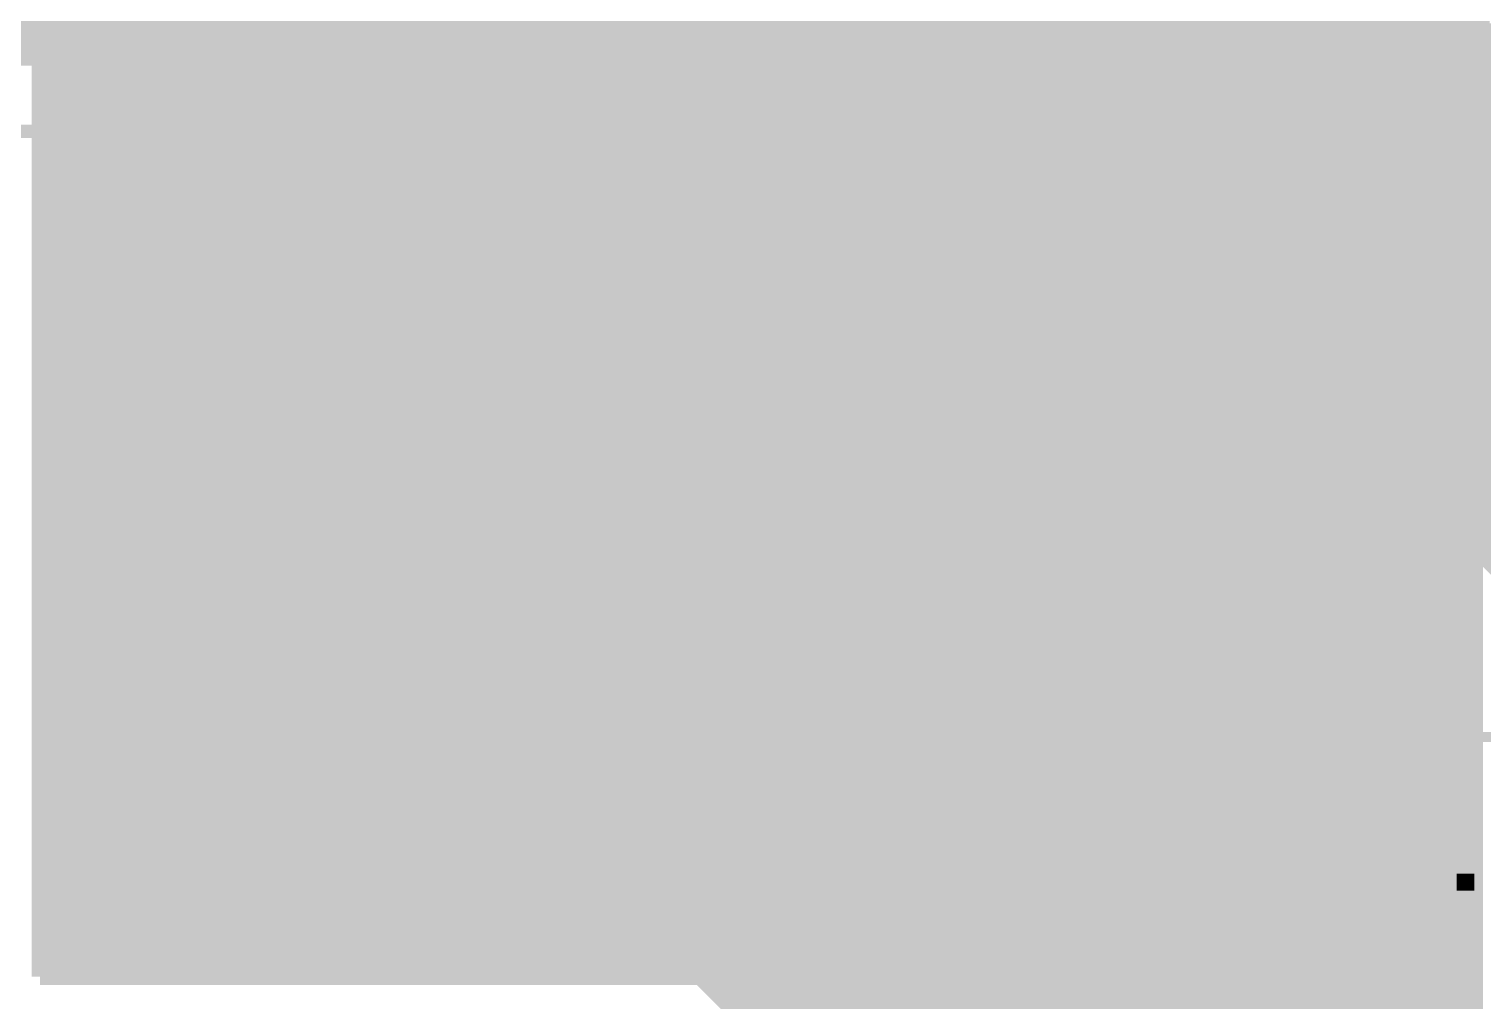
# Model space of a CAD drawing. Extents: x -5 to 208, y -5 to 206.
# Drawn here: x 51.02 to 72.9, y 2.68 to 17.31 of the extents above; entities that cross this region are included whole.
import ezdxf

# ---------------------------------------------------------------- set-up
doc = ezdxf.new("R2010")
doc.units = 0
doc.header["$MEASUREMENT"] = 0
doc.layers.get('0').update_dxf_attribs({"linetype": 'CONTINUOUS'})
for name, color, linetype in [('22-301-0_BOT', 7, 'CONTINUOUS'), ('22-301-0_DRD', 7, 'CONTINUOUS'), ('22-301-0_IN1', 1, 'CONTINUOUS'), ('22-301-0_IN2', 4, 'CONTINUOUS'), ('22-301-0_SMB', 3, 'CONTINUOUS'), ('22-301-0_SMT', 5, 'CONTINUOUS'), ('22-301-0_SST', 10, 'CONTINUOUS'), ('22-301-0_TOP', 14, 'CONTINUOUS'), ('THRUHOLE_TAP', 11, 'CONTINUOUS')]:
    doc.layers.add(name, color=color, linetype=linetype)

# ---------------------------------------------------------------- blocks, each defined once
blk = doc.blocks.new('ROUND_20')
at = {"const_width": 1.35001}
blk.add_lwpolyline([(-0.675004, 0, 1), (0.675004, 0, 1)], format="xyb", close=True, dxfattribs=at)
blk = doc.blocks.new('ROUND_27')
at = {"const_width": 1.24968}
blk.add_lwpolyline([(-0.62484, 0, 1), (0.62484, 0, 1)], format="xyb", close=True, dxfattribs=at)
blk = doc.blocks.new('ROUND_11')
at = {"const_width": 0.65024}
blk.add_lwpolyline([(-0.32512, 0, 1), (0.32512, 0, 1)], format="xyb", close=True, dxfattribs=at)
blk = doc.blocks.new('ROUND_79')
at = {"const_width": 0.40005}
blk.add_lwpolyline([(-0.200024, 0, 1), (0.200024, 0, 1)], format="xyb", close=True, dxfattribs=at)
blk = doc.blocks.new('ROUND_81')
at = {"const_width": 0.69977}
blk.add_lwpolyline([(-0.349884, 0, 1), (0.349884, 0, 1)], format="xyb", close=True, dxfattribs=at)

msp = doc.modelspace()

# ---------------------------------------------------------------- linework, layer by layer
at = {"layer": '22-301-0_BOT', "const_width": 0.254}
for points in [[(51.1048, 30.353), (51.1048, 16.891)], [(51.3334, 30.353), (51.3334, 16.891)], [(51.562, 30.353), (51.562, 16.891)], [(51.689, 30.353), (51.689, 16.891)], [(77.724, 30.353), (65.278, 30.353), (65.278, 18.288), (58.42, 18.288), (58.42, 3.683)], [(65.5066, 30.353), (65.5066, 5.40766)], [(65.7352, 30.353), (65.7352, 5.63372)], [(65.9638, 30.353), (65.9638, 5.78866)], [(66.1924, 30.353), (66.1924, 5.89026)], [(66.421, 30.353), (66.421, 5.95376)], [(66.6496, 30.353), (66.6496, 5.9817)], [(66.8782, 30.353), (66.8782, 5.97662)], [(67.1068, 30.353), (67.1068, 5.93598)], [(67.3354, 30.353), (67.3354, 5.86232)], [(67.564, 30.353), (67.564, 5.74294)], [(67.7926, 30.353), (67.7926, 5.57022)], [(68.0212, 30.353), (68.0212, 5.3086)], [(68.2498, 30.353), (68.2498, 4.82092)], [(68.4784, 30.353), (68.4784, -2.159)], [(68.707, 30.353), (68.707, -2.159)], [(68.9356, 30.353), (68.9356, -2.159)], [(69.1642, 30.353), (69.1642, -2.159)], [(69.3928, 30.353), (69.3928, 4.7879)], [(69.6214, 30.353), (69.6214, 5.2959)], [(69.85, 30.353), (69.85, 5.5626)], [(70.0786, 30.353), (70.0786, 5.73786)], [(70.3072, 30.353), (70.3072, 5.85724)], [(70.5358, 30.353), (70.5358, 5.93598)], [(70.7644, 30.353), (70.7644, 5.97662)], [(70.993, 30.353), (70.993, 5.9817)], [(71.2216, 30.353), (71.2216, 5.9563)], [(71.4502, 30.353), (71.4502, 5.8928)], [(71.6788, 30.353), (71.6788, 5.79374)], [(71.9074, 30.353), (71.9074, 5.64134)], [(72.136, 30.353), (72.136, 5.41782)], [(72.3646, 30.353), (72.3646, 5.0546)], [(72.5932, 30.353), (72.5932, -2.159)], [(72.8218, 30.353), (72.8218, 12.3698)], [(58.6486, 18.288), (58.6486, 3.683)], [(58.8772, 18.288), (58.8772, 3.683)], [(59.1058, 18.288), (59.1058, 3.683)], [(59.3344, 18.288), (59.3344, 3.683)], [(59.563, 18.288), (59.563, 3.683)], [(59.7916, 18.288), (59.7916, 3.683)], [(60.0202, 18.288), (60.0202, 3.683)], [(60.2488, 18.288), (60.2488, 3.683)], [(60.4774, 18.288), (60.4774, 3.683)], [(60.706, 18.288), (60.706, 3.683)], [(60.9346, 18.288), (60.9346, 3.683)], [(61.1632, 18.288), (61.1632, 3.683)], [(61.3918, 18.288), (61.3918, 3.683)], [(61.6204, 18.288), (61.6204, 3.683)], [(61.849, 18.288), (61.849, 3.683)], [(62.0776, 18.288), (62.0776, 3.683)], [(62.3062, 18.288), (62.3062, 3.683)], [(62.5348, 18.288), (62.5348, 3.683)], [(62.7634, 18.288), (62.7634, 3.683)], [(62.992, 18.288), (62.992, 3.683)], [(63.2206, 18.288), (63.2206, 3.683)], [(63.4492, 18.288), (63.4492, 3.683)], [(63.6778, 18.288), (63.6778, 3.683)], [(63.9064, 18.288), (63.9064, 3.683)], [(64.135, 18.288), (64.135, 3.683)], [(64.3636, 18.288), (64.3636, 3.683)], [(64.5922, 18.288), (64.5922, 3.683)], [(64.8208, 18.288), (64.8208, -2.159)], [(65.0494, 18.288), (65.0494, -2.159)], [(65.278, 18.288), (65.278, 5.03682)], [(51.689, 17.3482), (46.482, 17.3482)], [(77.724, 17.272), (58.42, 17.272)], [(77.724, 17.272), (72.771, 12.319)], [(51.689, 17.1196), (46.482, 17.1196)], [(77.4954, 17.0434), (58.42, 17.0434)], [(51.689, 16.891), (46.482, 16.891)], [(77.2668, 16.8148), (58.42, 16.8148)], [(77.0382, 16.5862), (58.42, 16.5862)], [(76.8096, 16.3576), (58.42, 16.3576)], [(76.581, 16.129), (58.42, 16.129)], [(76.3524, 15.9004), (58.42, 15.9004)], [(76.1238, 15.6718), (58.42, 15.6718)], [(75.8952, 15.4432), (58.42, 15.4432)], [(75.6666, 15.2146), (58.42, 15.2146)], [(75.438, 14.986), (58.42, 14.986)], [(75.2094, 14.7574), (58.42, 14.7574)], [(74.9808, 14.5288), (58.42, 14.5288)], [(74.7522, 14.3002), (58.42, 14.3002)], [(74.5236, 14.0716), (58.42, 14.0716)], [(74.295, 13.843), (58.42, 13.843)], [(74.0664, 13.6144), (58.42, 13.6144)], [(73.8378, 13.3858), (58.42, 13.3858)], [(73.6092, 13.1572), (58.42, 13.1572)], [(73.3806, 12.9286), (58.42, 12.9286)], [(73.152, 12.7), (58.42, 12.7)], [(72.9234, 12.4714), (58.42, 12.4714)], [(72.771, 12.2428), (58.42, 12.2428)], [(72.771, 12.319), (72.771, -2.159)], [(72.771, 12.0142), (58.42, 12.0142)], [(72.771, 11.7856), (58.42, 11.7856)], [(72.771, 11.557), (58.42, 11.557)], [(72.771, 11.3284), (58.42, 11.3284)], [(72.771, 11.0998), (58.42, 11.0998)], [(72.771, 10.8712), (58.42, 10.8712)], [(72.771, 10.6426), (58.42, 10.6426)], [(72.771, 10.414), (58.42, 10.414)], [(72.771, 10.1854), (58.42, 10.1854)], [(72.771, 9.9568), (58.42, 9.9568)], [(72.771, 9.7282), (58.42, 9.7282)], [(72.771, 9.4996), (58.42, 9.4996)], [(72.771, 9.271), (58.42, 9.271)], [(72.771, 9.0424), (58.42, 9.0424)], [(72.771, 8.8138), (58.42, 8.8138)], [(72.771, 8.5852), (58.42, 8.5852)], [(72.771, 8.3566), (58.42, 8.3566)], [(72.771, 8.128), (58.42, 8.128)], [(72.771, 7.8994), (58.42, 7.8994)], [(72.771, 7.6708), (58.42, 7.6708)], [(72.771, 7.4422), (58.42, 7.4422)], [(72.771, 7.2136), (58.42, 7.2136)], [(72.771, 6.985), (58.42, 6.985)], [(72.771, 6.7564), (58.42, 6.7564)], [(72.771, 6.5278), (58.42, 6.5278)], [(72.771, 6.2992), (58.42, 6.2992)], [(72.771, 6.0706), (58.42, 6.0706)], [(66.07048, 5.842), (58.42, 5.842)], [(70.2691, 5.842), (67.38112, 5.842)], [(72.771, 5.842), (71.57974, 5.842)], [(65.70726, 5.6134), (58.42, 5.6134)], [(69.90842, 5.6134), (67.7418, 5.6134)], [(72.771, 5.6134), (71.94296, 5.6134)], [(65.48628, 5.3848), (58.42, 5.3848)], [(69.6849, 5.3848), (67.96532, 5.3848)], [(72.771, 5.3848), (72.16394, 5.3848)], [(65.33642, 5.1562), (58.42, 5.1562)], [(69.53504, 5.1562), (68.11518, 5.1562)], [(72.771, 5.1562), (72.3138, 5.1562)], [(65.23482, 4.9276), (58.42, 4.9276)], [(69.43344, 4.9276), (68.21678, 4.9276)], [(72.771, 4.9276), (72.4154, 4.9276)], [(65.17386, 4.699), (58.42, 4.699)], [(69.37248, 4.699), (68.27774, 4.699)], [(72.771, 4.699), (72.47636, 4.699)], [(65.14592, 4.4704), (58.42, 4.4704)], [(69.34708, 4.4704), (68.30314, 4.4704)], [(72.771, 4.4704), (72.5043, 4.4704)], [(65.15354, 4.2418), (58.42, 4.2418)], [(69.35216, 4.2418), (68.29806, 4.2418)], [(72.771, 4.2418), (72.49668, 4.2418)], [(65.19418, 4.0132), (58.42, 4.0132)], [(68.2498, 3.9878), (68.2498, -2.159)], [(69.39534, 4.0132), (68.25488, 4.0132)], [(69.3928, 4.02082), (69.3928, -2.159)], [(72.771, 4.0132), (72.45604, 4.0132)], [(65.27292, 3.7846), (58.42, 3.7846)], [(64.643, 3.683), (58.42, 3.683)], [(64.643, 3.683), (64.643, -2.159)], [(65.278, 3.7719), (65.278, -2.159)], [(69.47154, 3.7846), (68.17868, 3.7846)], [(72.3646, 3.75158), (72.3646, -2.159)], [(72.771, 3.7846), (72.3773, 3.7846)], [(65.3923, 3.556), (64.643, 3.556)], [(65.5066, 3.39852), (65.5066, -2.159)], [(68.0212, 3.50012), (68.0212, -2.159)], [(69.59092, 3.556), (68.0593, 3.556)], [(69.6214, 3.51282), (69.6214, -2.159)], [(72.136, 3.38836), (72.136, -2.159)], [(72.771, 3.556), (72.25792, 3.556)], [(65.5701, 3.3274), (64.643, 3.3274)], [(65.7352, 3.17246), (65.7352, -2.159)], [(67.7926, 3.2385), (67.7926, -2.159)], [(69.76872, 3.3274), (67.8815, 3.3274)], [(69.85, 3.24612), (69.85, -2.159)], [(71.9074, 3.16738), (71.9074, -2.159)], [(72.771, 3.3274), (72.08012, 3.3274)], [(65.8368, 3.0988), (64.643, 3.0988)], [(65.9638, 3.02006), (65.9638, -2.159)], [(67.3354, 2.9464), (67.3354, -2.159)], [(67.564, 3.06578), (67.564, -2.159)], [(70.03542, 3.0988), (67.6148, 3.0988)], [(70.0786, 3.07086), (70.0786, -2.159)], [(70.3072, 2.94894), (70.3072, -2.159)], [(71.6788, 3.01498), (71.6788, -2.159)], [(72.771, 3.0988), (71.81342, 3.0988)], [(66.34734, 2.8702), (64.643, 2.8702)], [(66.1924, 2.91592), (66.1924, -2.159)], [(66.421, 2.85496), (66.421, -2.159)], [(66.6496, 2.82702), (66.6496, -2.159)], [(66.8782, 2.8321), (66.8782, -2.159)], [(70.5485, 2.8702), (67.10172, 2.8702)], [(67.1068, 2.8702), (67.1068, -2.159)], [(70.5358, 2.87274), (70.5358, -2.159)], [(70.7644, 2.8321), (70.7644, -2.159)], [(70.993, 2.82448), (70.993, -2.159)], [(71.2216, 2.85242), (71.2216, -2.159)], [(72.771, 2.8702), (71.30288, 2.8702)], [(71.4502, 2.91338), (71.4502, -2.159)], [(72.771, 2.6416), (64.643, 2.6416)]]:
    msp.add_lwpolyline(points, dxfattribs=at)
for points in [[(66.7258, 5.98424, 0.4142136), (65.14592, 4.40436)], [(68.30568, 4.40436, 0.4142136), (66.7258, 5.98424)], [(70.92442, 5.98424, 0.4142136), (69.34454, 4.40436)], [(72.5043, 4.40436, 0.4142136), (70.92442, 5.98424)], [(65.14592, 4.40436, 0.4142136), (66.7258, 2.82448)], [(66.7258, 2.82448, 0.4142136), (68.30568, 4.40436)], [(69.34454, 4.40436, 0.4142136), (70.92442, 2.82448)], [(70.92442, 2.82448, 0.4142136), (72.5043, 4.40436)]]:
    msp.add_lwpolyline(points, format="xyb", dxfattribs=at)
at = {"layer": '22-301-0_DRD', "const_width": 0.254}
for points in [[(52.07, 14.605), (52.07, 13.335)], [(54.61, 14.605), (54.61, 13.335)], [(52.705, 13.97), (51.435, 13.97)], [(55.245, 13.97), (53.975, 13.97)], [(52.07, 12.065), (52.07, 10.795)], [(54.61, 12.065), (54.61, 10.795)], [(52.705, 11.43), (51.435, 11.43)], [(55.245, 11.43), (53.975, 11.43)], [(52.07, 9.525), (52.07, 8.255)], [(54.61, 9.525), (54.61, 8.255)], [(52.705, 8.89), (51.435, 8.89)], [(55.245, 8.89), (53.975, 8.89)], [(52.07, 6.985), (52.07, 5.715)], [(54.61, 6.985), (54.61, 5.715)], [(57.15, 6.985), (57.15, 5.715)], [(52.705, 6.35), (51.435, 6.35)], [(55.245, 6.35), (53.975, 6.35)], [(57.785, 6.35), (56.515, 6.35)], [(67.3608, 5.03936), (66.0908, 3.76936)], [(67.3608, 3.76936), (66.0908, 5.03936)], [(71.55942, 5.03936), (70.28942, 3.76936)], [(71.55942, 3.76936), (70.28942, 5.03936)], [(52.07, 4.445), (52.07, 3.175)], [(54.61, 4.445), (54.61, 3.175)], [(57.15, 4.445), (57.15, 3.175)], [(52.705, 3.81), (51.435, 3.81)], [(55.245, 3.81), (53.975, 3.81)], [(57.785, 3.81), (56.515, 3.81)]]:
    msp.add_lwpolyline(points, dxfattribs=at)
at = {"layer": '22-301-0_IN1', "const_width": 0.254}
for points in [[(67.564, 27.051), (67.564, 14.732)], [(67.6148, 27.051), (67.6148, 14.6812)], [(67.8434, 27.051), (67.8434, 14.4526)], [(68.072, 27.051), (68.072, 14.224)], [(68.3006, 27.051), (68.3006, 13.9954)], [(68.5292, 27.051), (68.5292, 13.7668)], [(68.7578, 27.051), (68.7578, 13.5382)], [(68.9864, 27.051), (68.9864, 13.3096)], [(69.215, 27.051), (69.215, 13.081)], [(69.4436, 27.051), (69.4436, 12.8524)], [(69.6722, 27.051), (69.6722, 12.6238)], [(69.9008, 27.051), (69.9008, 12.3952)], [(70.1294, 27.051), (70.1294, 12.1666)], [(70.358, 27.051), (70.358, 11.938)], [(70.5866, 27.051), (70.5866, 11.7094)], [(70.8152, 27.051), (70.8152, 11.4808)], [(71.0438, 27.051), (71.0438, 11.2522)], [(71.2724, 27.051), (71.2724, 11.0236)], [(71.501, 27.051), (71.501, 10.795)], [(71.7296, 27.051), (71.7296, 10.5664)], [(71.9582, 27.051), (71.9582, 10.3378)], [(72.1868, 27.051), (72.1868, 10.1092)], [(72.4154, 27.051), (72.4154, 9.8806)], [(72.644, 27.051), (72.644, 9.652)], [(72.8726, 27.051), (72.8726, 9.4234)], [(51.181, 19.939), (51.181, 7.112)], [(61.087, 19.939), (72.39, 8.636), (72.39, 3.048), (51.181, 3.048)], [(51.4096, 19.939), (51.4096, 3.048)], [(51.6382, 19.939), (51.6382, 3.048)], [(51.8668, 19.939), (51.8668, 3.048)], [(52.0954, 19.939), (52.0954, 3.048)], [(52.324, 19.939), (52.324, 3.048)], [(52.5526, 19.939), (52.5526, 3.048)], [(52.7812, 19.939), (52.7812, 3.048)], [(53.0098, 19.939), (53.0098, 3.048)], [(53.2384, 19.939), (53.2384, 3.048)], [(53.467, 19.939), (53.467, 3.048)], [(53.6956, 19.939), (53.6956, 3.048)], [(53.9242, 19.939), (53.9242, 3.048)], [(54.1528, 19.939), (54.1528, 3.048)], [(54.3814, 19.939), (54.3814, 3.048)], [(54.61, 19.939), (54.61, 3.048)], [(54.8386, 19.939), (54.8386, 3.048)], [(55.0672, 19.939), (55.0672, 3.048)], [(55.2958, 19.939), (55.2958, 3.048)], [(55.5244, 19.939), (55.5244, 3.048)], [(55.753, 19.939), (55.753, 3.048)], [(55.9816, 19.939), (55.9816, 3.048)], [(56.2102, 19.939), (56.2102, 3.048)], [(56.4388, 19.939), (56.4388, 3.048)], [(56.6674, 19.939), (56.6674, 3.048)], [(56.896, 19.939), (56.896, 3.048)], [(57.1246, 19.939), (57.1246, 3.048)], [(57.3532, 19.939), (57.3532, 3.048)], [(57.5818, 19.939), (57.5818, 3.048)], [(57.8104, 19.939), (57.8104, 3.048)], [(58.039, 19.939), (58.039, 3.048)], [(58.2676, 19.939), (58.2676, 3.048)], [(58.4962, 19.939), (58.4962, 3.048)], [(58.7248, 19.939), (58.7248, 3.048)], [(58.9534, 19.939), (58.9534, 3.048)], [(59.182, 19.939), (59.182, 3.048)], [(59.4106, 19.939), (59.4106, 3.048)], [(59.6392, 19.939), (59.6392, 3.048)], [(59.8678, 19.939), (59.8678, 3.048)], [(60.0964, 19.939), (60.0964, 3.048)], [(60.325, 19.939), (60.325, 3.048)], [(60.5536, 19.939), (60.5536, 3.048)], [(60.7822, 19.939), (60.7822, 3.048)], [(61.0108, 19.939), (61.0108, 3.048)], [(61.2394, 19.7866), (61.2394, 3.048)], [(61.468, 19.558), (61.468, 3.048)], [(61.6966, 19.3294), (61.6966, 3.048)], [(61.9252, 19.1008), (61.9252, 3.048)], [(62.1538, 18.8722), (62.1538, 3.048)], [(62.3824, 18.6436), (62.3824, 3.048)], [(62.611, 18.415), (62.611, 3.048)], [(62.8396, 18.1864), (62.8396, 3.048)], [(63.0682, 17.9578), (63.0682, 3.048)], [(63.2968, 17.7292), (63.2968, 3.048)], [(63.5254, 17.5006), (63.5254, 3.048)], [(63.8048, 17.2212), (51.181, 17.2212)], [(63.754, 17.272), (63.754, 3.048)], [(77.724, 17.272), (67.564, 17.272)], [(64.0334, 16.9926), (51.181, 16.9926)], [(63.9826, 17.0434), (63.9826, 3.048)], [(77.724, 17.0434), (67.564, 17.0434)], [(64.262, 16.764), (51.181, 16.764)], [(64.2112, 16.8148), (64.2112, 3.048)], [(77.724, 16.8148), (67.564, 16.8148)], [(64.4906, 16.5354), (51.181, 16.5354)], [(64.4398, 16.5862), (64.4398, 3.048)], [(77.724, 16.5862), (67.564, 16.5862)], [(64.7192, 16.3068), (51.181, 16.3068)], [(64.6684, 16.3576), (64.6684, 3.048)], [(77.724, 16.3576), (67.564, 16.3576)], [(64.9478, 16.0782), (51.181, 16.0782)], [(64.897, 16.129), (64.897, 3.048)], [(88.773, 16.129), (67.564, 16.129)], [(65.1764, 15.8496), (51.181, 15.8496)], [(65.1256, 15.9004), (65.1256, 3.048)], [(88.773, 15.9004), (67.564, 15.9004)], [(65.3542, 15.6718), (65.3542, 3.048)], [(88.773, 15.6718), (67.564, 15.6718)], [(65.405, 15.621), (51.181, 15.621)], [(65.5828, 15.4432), (65.5828, 3.048)], [(88.773, 15.4432), (67.564, 15.4432)], [(65.6336, 15.3924), (51.181, 15.3924)], [(65.8114, 15.2146), (65.8114, 3.048)], [(88.773, 15.2146), (67.564, 15.2146)], [(65.8622, 15.1638), (51.181, 15.1638)], [(66.04, 14.986), (66.04, 3.048)], [(88.773, 14.986), (67.564, 14.986)], [(66.0908, 14.9352), (51.181, 14.9352)], [(66.2686, 14.7574), (66.2686, 3.048)], [(87.0458, 14.7574), (67.564, 14.7574)], [(66.3194, 14.7066), (51.181, 14.7066)], [(67.564, 14.732), (73.279, 9.017)], [(66.548, 14.478), (51.181, 14.478)], [(66.4972, 14.5288), (66.4972, 3.048)], [(86.82482, 14.5288), (67.7672, 14.5288)], [(66.7766, 14.2494), (51.181, 14.2494)], [(66.7258, 14.3002), (66.7258, 3.048)], [(86.70798, 14.3002), (67.9958, 14.3002)], [(67.0052, 14.0208), (51.181, 14.0208)], [(66.9544, 14.0716), (66.9544, 3.048)], [(86.65464, 14.0716), (68.2244, 14.0716)], [(67.2338, 13.7922), (51.181, 13.7922)], [(67.183, 13.843), (67.183, 3.048)], [(86.65718, 13.843), (68.453, 13.843)], [(67.4624, 13.5636), (51.181, 13.5636)], [(67.4116, 13.6144), (67.4116, 3.048)], [(86.7156, 13.6144), (68.6816, 13.6144)], [(67.691, 13.335), (51.181, 13.335)], [(67.6402, 13.3858), (67.6402, 3.048)], [(86.8426, 13.3858), (68.9102, 13.3858)], [(67.9196, 13.1064), (51.181, 13.1064)], [(67.8688, 13.1572), (67.8688, 3.048)], [(87.0839, 13.1572), (69.1388, 13.1572)], [(68.1482, 12.8778), (51.181, 12.8778)], [(68.0974, 12.9286), (68.0974, 3.048)], [(88.773, 12.9286), (69.3674, 12.9286)], [(68.3768, 12.6492), (51.181, 12.6492)], [(68.326, 12.7), (68.326, 3.048)], [(88.773, 12.7), (69.596, 12.7)], [(68.6054, 12.4206), (51.181, 12.4206)], [(68.5546, 12.4714), (68.5546, 3.048)], [(88.773, 12.4714), (69.8246, 12.4714)], [(68.834, 12.192), (51.181, 12.192)], [(68.7832, 12.2428), (68.7832, 3.048)], [(82.0039, 12.2428), (70.0532, 12.2428)], [(69.0626, 11.9634), (51.181, 11.9634)], [(69.0118, 12.0142), (69.0118, 3.048)], [(81.7626, 12.0142), (70.2818, 12.0142)], [(69.2912, 11.7348), (51.181, 11.7348)], [(69.2404, 11.7856), (69.2404, 3.048)], [(81.6356, 11.7856), (70.5104, 11.7856)], [(69.5198, 11.5062), (51.181, 11.5062)], [(69.469, 11.557), (69.469, 3.048)], [(81.57718, 11.557), (70.739, 11.557)], [(69.7484, 11.2776), (51.181, 11.2776)], [(69.6976, 11.3284), (69.6976, 3.048)], [(81.57464, 11.3284), (70.9676, 11.3284)], [(69.977, 11.049), (51.181, 11.049)], [(69.9262, 11.0998), (69.9262, 3.048)], [(81.62798, 11.0998), (71.1962, 11.0998)], [(70.2056, 10.8204), (51.181, 10.8204)], [(70.1548, 10.8712), (70.1548, 3.048)], [(81.74482, 10.8712), (71.4248, 10.8712)], [(70.3834, 10.6426), (70.3834, 3.048)], [(81.9658, 10.6426), (71.6534, 10.6426)], [(70.4342, 10.5918), (51.181, 10.5918)], [(70.612, 10.414), (70.612, 3.048)], [(88.773, 10.414), (71.882, 10.414)], [(70.6628, 10.3632), (51.181, 10.3632)], [(70.8406, 10.1854), (70.8406, 3.048)], [(88.773, 10.1854), (72.1106, 10.1854)], [(70.8914, 10.1346), (51.181, 10.1346)], [(71.0692, 9.9568), (71.0692, 3.048)], [(88.773, 9.9568), (72.3392, 9.9568)], [(71.12, 9.906), (51.181, 9.906)], [(71.2978, 9.7282), (71.2978, 3.048)], [(82.042, 9.7282), (72.5678, 9.7282)], [(71.3486, 9.6774), (51.181, 9.6774)], [(71.5772, 9.4488), (51.181, 9.4488)], [(71.5264, 9.4996), (71.5264, 3.048)], [(81.78292, 9.4996), (72.7964, 9.4996)], [(71.8058, 9.2202), (51.181, 9.2202)], [(71.755, 9.271), (71.755, 3.048)], [(72.0344, 8.9916), (51.181, 8.9916)], [(71.9836, 9.0424), (71.9836, 3.048)], [(72.263, 8.763), (51.181, 8.763)], [(72.2122, 8.8138), (72.2122, 3.048)], [(72.39, 8.5344), (51.181, 8.5344)], [(72.39, 8.3058), (51.181, 8.3058)], [(72.39, 8.0772), (51.181, 8.0772)], [(72.39, 7.8486), (51.181, 7.8486)], [(72.39, 7.62), (51.181, 7.62)], [(72.39, 7.3914), (51.181, 7.3914)], [(72.39, 7.1628), (51.181, 7.1628)], [(51.181, 7.112), (51.181, 3.048)], [(72.39, 6.9342), (51.181, 6.9342)], [(72.39, 6.7056), (51.181, 6.7056)], [(72.39, 6.477), (51.181, 6.477)], [(72.39, 6.2484), (51.181, 6.2484)], [(72.39, 6.0198), (51.181, 6.0198)], [(72.39, 5.7912), (51.181, 5.7912)], [(72.39, 5.5626), (51.181, 5.5626)], [(72.39, 5.334), (51.181, 5.334)], [(72.39, 5.1054), (51.181, 5.1054)], [(72.39, 4.8768), (51.181, 4.8768)], [(72.39, 4.6482), (51.181, 4.6482)], [(72.39, 4.4196), (51.181, 4.4196)], [(72.39, 4.191), (51.181, 4.191)], [(72.39, 3.9624), (51.181, 3.9624)], [(72.39, 3.7338), (51.181, 3.7338)], [(72.39, 3.5052), (51.181, 3.5052)], [(72.39, 3.2766), (51.181, 3.2766)]]:
    msp.add_lwpolyline(points, dxfattribs=at)
at = {"layer": '22-301-0_IN2', "const_width": 0.254}
for points in [[(67.564, 27.051), (67.564, 14.732)], [(67.6148, 27.051), (67.6148, 14.6812)], [(67.8434, 27.051), (67.8434, 14.4526)], [(68.072, 27.051), (68.072, 14.224)], [(68.3006, 27.051), (68.3006, 13.9954)], [(68.5292, 27.051), (68.5292, 13.7668)], [(68.7578, 27.051), (68.7578, 13.5382)], [(68.9864, 27.051), (68.9864, 13.3096)], [(69.215, 27.051), (69.215, 13.081)], [(69.4436, 27.051), (69.4436, 12.8524)], [(69.6722, 27.051), (69.6722, 12.6238)], [(69.9008, 27.051), (69.9008, 12.3952)], [(70.1294, 27.051), (70.1294, 12.1666)], [(70.358, 27.051), (70.358, 11.938)], [(70.5866, 27.051), (70.5866, 11.7094)], [(70.8152, 27.051), (70.8152, 11.4808)], [(71.0438, 27.051), (71.0438, 11.2522)], [(71.2724, 27.051), (71.2724, 11.0236)], [(71.501, 27.051), (71.501, 10.795)], [(71.7296, 27.051), (71.7296, 10.5664)], [(71.9582, 27.051), (71.9582, 10.3378)], [(72.1868, 27.051), (72.1868, 10.1092)], [(72.4154, 27.051), (72.4154, 9.8806)], [(72.644, 27.051), (72.644, 9.652)], [(72.8726, 27.051), (72.8726, 9.4234)], [(51.181, 19.939), (51.181, 16.891)], [(61.214, 19.939), (72.39, 8.763), (72.39, 3.048), (51.181, 3.048)], [(51.4096, 19.939), (51.4096, 3.048)], [(51.6382, 19.939), (51.6382, 3.048)], [(51.8668, 19.939), (51.8668, 3.048)], [(52.0954, 19.939), (52.0954, 3.048)], [(52.324, 19.939), (52.324, 3.048)], [(52.5526, 19.939), (52.5526, 3.048)], [(52.7812, 19.939), (52.7812, 3.048)], [(53.0098, 19.939), (53.0098, 3.048)], [(53.2384, 19.939), (53.2384, 3.048)], [(53.467, 19.939), (53.467, 3.048)], [(53.6956, 19.939), (53.6956, 3.048)], [(53.9242, 19.939), (53.9242, 3.048)], [(54.1528, 19.939), (54.1528, 3.048)], [(54.3814, 19.939), (54.3814, 3.048)], [(54.61, 19.939), (54.61, 3.048)], [(54.8386, 19.939), (54.8386, 3.048)], [(55.0672, 19.939), (55.0672, 3.048)], [(55.2958, 19.939), (55.2958, 3.048)], [(55.5244, 19.939), (55.5244, 3.048)], [(55.753, 19.939), (55.753, 3.048)], [(55.9816, 19.939), (55.9816, 3.048)], [(56.2102, 19.939), (56.2102, 3.048)], [(56.4388, 19.939), (56.4388, 3.048)], [(56.6674, 19.939), (56.6674, 3.048)], [(56.896, 19.939), (56.896, 3.048)], [(57.1246, 19.939), (57.1246, 3.048)], [(57.3532, 19.939), (57.3532, 3.048)], [(57.5818, 19.939), (57.5818, 3.048)], [(57.8104, 19.939), (57.8104, 3.048)], [(58.039, 19.939), (58.039, 3.048)], [(58.2676, 19.939), (58.2676, 3.048)], [(58.4962, 19.939), (58.4962, 3.048)], [(58.7248, 19.939), (58.7248, 3.048)], [(58.9534, 19.939), (58.9534, 3.048)], [(59.182, 19.939), (59.182, 3.048)], [(59.4106, 19.939), (59.4106, 3.048)], [(59.6392, 19.939), (59.6392, 3.048)], [(59.8678, 19.939), (59.8678, 3.048)], [(60.0964, 19.939), (60.0964, 3.048)], [(60.325, 19.939), (60.325, 3.048)], [(60.5536, 19.939), (60.5536, 3.048)], [(60.7822, 19.939), (60.7822, 3.048)], [(61.0108, 19.939), (61.0108, 3.048)], [(61.2394, 19.9136), (61.2394, 3.048)], [(61.468, 19.685), (61.468, 3.048)], [(61.6966, 19.4564), (61.6966, 3.048)], [(61.9252, 19.2278), (61.9252, 3.048)], [(62.1538, 18.9992), (62.1538, 3.048)], [(62.3824, 18.7706), (62.3824, 3.048)], [(62.611, 18.542), (62.611, 3.048)], [(62.8396, 18.3134), (62.8396, 3.048)], [(63.0682, 18.0848), (63.0682, 3.048)], [(63.2968, 17.8562), (63.2968, 3.048)], [(63.5254, 17.6276), (63.5254, 3.048)], [(63.754, 17.399), (63.754, 3.048)], [(63.9318, 17.2212), (51.181, 17.2212)], [(63.9826, 17.1704), (63.9826, 3.048)], [(77.724, 17.272), (67.564, 17.272)], [(64.1604, 16.9926), (51.181, 16.9926)], [(64.2112, 16.9418), (64.2112, 3.048)], [(77.724, 17.0434), (67.564, 17.0434)], [(51.181, 16.891), (51.181, 3.048)], [(64.389, 16.764), (51.181, 16.764)], [(77.724, 16.8148), (67.564, 16.8148)], [(64.6176, 16.5354), (51.181, 16.5354)], [(64.4398, 16.7132), (64.4398, 3.048)], [(77.724, 16.5862), (67.564, 16.5862)], [(64.8462, 16.3068), (51.181, 16.3068)], [(64.6684, 16.4846), (64.6684, 3.048)], [(77.724, 16.3576), (67.564, 16.3576)], [(65.0748, 16.0782), (51.181, 16.0782)], [(64.897, 16.256), (64.897, 3.048)], [(88.773, 16.129), (67.564, 16.129)], [(65.3034, 15.8496), (51.181, 15.8496)], [(65.1256, 16.0274), (65.1256, 3.048)], [(88.773, 15.9004), (67.564, 15.9004)], [(65.3542, 15.7988), (65.3542, 3.048)], [(88.773, 15.6718), (67.564, 15.6718)], [(65.532, 15.621), (51.181, 15.621)], [(65.5828, 15.5702), (65.5828, 3.048)], [(88.773, 15.4432), (67.564, 15.4432)], [(65.7606, 15.3924), (51.181, 15.3924)], [(65.8114, 15.3416), (65.8114, 3.048)], [(88.773, 15.2146), (67.564, 15.2146)], [(65.9892, 15.1638), (51.181, 15.1638)], [(66.04, 15.113), (66.04, 3.048)], [(88.773, 14.986), (67.564, 14.986)], [(66.2178, 14.9352), (51.181, 14.9352)], [(66.2686, 14.8844), (66.2686, 3.048)], [(87.0458, 14.7574), (67.564, 14.7574)], [(66.4464, 14.7066), (51.181, 14.7066)], [(66.4972, 14.6558), (66.4972, 3.048)], [(67.564, 14.732), (73.406, 8.89)], [(66.675, 14.478), (51.181, 14.478)], [(66.7258, 14.4272), (66.7258, 3.048)], [(86.82482, 14.5288), (67.7672, 14.5288)], [(66.9036, 14.2494), (51.181, 14.2494)], [(66.9544, 14.1986), (66.9544, 3.048)], [(86.70798, 14.3002), (67.9958, 14.3002)], [(67.1322, 14.0208), (51.181, 14.0208)], [(67.183, 13.97), (67.183, 3.048)], [(86.65464, 14.0716), (68.2244, 14.0716)], [(67.3608, 13.7922), (51.181, 13.7922)], [(67.4116, 13.7414), (67.4116, 3.048)], [(86.65718, 13.843), (68.453, 13.843)], [(67.5894, 13.5636), (51.181, 13.5636)], [(67.6402, 13.5128), (67.6402, 3.048)], [(86.7156, 13.6144), (68.6816, 13.6144)], [(67.818, 13.335), (51.181, 13.335)], [(67.8688, 13.2842), (67.8688, 3.048)], [(86.8426, 13.3858), (68.9102, 13.3858)], [(68.0466, 13.1064), (51.181, 13.1064)], [(68.0974, 13.0556), (68.0974, 3.048)], [(87.0839, 13.1572), (69.1388, 13.1572)], [(68.2752, 12.8778), (51.181, 12.8778)], [(68.326, 12.827), (68.326, 3.048)], [(88.773, 12.9286), (69.3674, 12.9286)], [(68.5038, 12.6492), (51.181, 12.6492)], [(68.5546, 12.5984), (68.5546, 3.048)], [(88.773, 12.7), (69.596, 12.7)], [(68.7324, 12.4206), (51.181, 12.4206)], [(68.7832, 12.3698), (68.7832, 3.048)], [(88.773, 12.4714), (69.8246, 12.4714)], [(68.961, 12.192), (51.181, 12.192)], [(69.0118, 12.1412), (69.0118, 3.048)], [(82.0039, 12.2428), (70.0532, 12.2428)], [(69.1896, 11.9634), (51.181, 11.9634)], [(69.2404, 11.9126), (69.2404, 3.048)], [(81.7626, 12.0142), (70.2818, 12.0142)], [(69.4182, 11.7348), (51.181, 11.7348)], [(81.6356, 11.7856), (70.5104, 11.7856)], [(69.6468, 11.5062), (51.181, 11.5062)], [(69.469, 11.684), (69.469, 3.048)], [(81.57718, 11.557), (70.739, 11.557)], [(69.8754, 11.2776), (51.181, 11.2776)], [(69.6976, 11.4554), (69.6976, 3.048)], [(81.57464, 11.3284), (70.9676, 11.3284)], [(70.104, 11.049), (51.181, 11.049)], [(69.9262, 11.2268), (69.9262, 3.048)], [(81.62798, 11.0998), (71.1962, 11.0998)], [(70.3326, 10.8204), (51.181, 10.8204)], [(70.1548, 10.9982), (70.1548, 3.048)], [(81.74482, 10.8712), (71.4248, 10.8712)], [(70.3834, 10.7696), (70.3834, 3.048)], [(81.9658, 10.6426), (71.6534, 10.6426)], [(70.5612, 10.5918), (51.181, 10.5918)], [(70.612, 10.541), (70.612, 3.048)], [(88.773, 10.414), (71.882, 10.414)], [(70.7898, 10.3632), (51.181, 10.3632)], [(70.8406, 10.3124), (70.8406, 3.048)], [(88.773, 10.1854), (72.1106, 10.1854)], [(71.0184, 10.1346), (51.181, 10.1346)], [(71.0692, 10.0838), (71.0692, 3.048)], [(88.773, 9.9568), (72.3392, 9.9568)], [(71.247, 9.906), (51.181, 9.906)], [(71.2978, 9.8552), (71.2978, 3.048)], [(82.042, 9.7282), (72.5678, 9.7282)], [(71.4756, 9.6774), (51.181, 9.6774)], [(71.5264, 9.6266), (71.5264, 3.048)], [(71.7042, 9.4488), (51.181, 9.4488)], [(71.755, 9.398), (71.755, 3.048)], [(81.78292, 9.4996), (72.7964, 9.4996)], [(71.9328, 9.2202), (51.181, 9.2202)], [(71.9836, 9.1694), (71.9836, 3.048)], [(72.1614, 8.9916), (51.181, 8.9916)], [(72.2122, 8.9408), (72.2122, 3.048)], [(72.39, 8.763), (51.181, 8.763)], [(72.39, 8.5344), (51.181, 8.5344)], [(72.39, 8.3058), (51.181, 8.3058)], [(72.39, 8.0772), (51.181, 8.0772)], [(72.39, 7.8486), (51.181, 7.8486)], [(72.39, 7.62), (51.181, 7.62)], [(72.39, 7.3914), (51.181, 7.3914)], [(72.39, 7.1628), (51.181, 7.1628)], [(72.39, 6.9342), (51.181, 6.9342)], [(72.39, 6.7056), (51.181, 6.7056)], [(72.39, 6.477), (51.181, 6.477)], [(72.39, 6.2484), (51.181, 6.2484)], [(72.39, 6.0198), (51.181, 6.0198)], [(72.39, 5.7912), (51.181, 5.7912)], [(72.39, 5.5626), (51.181, 5.5626)], [(72.39, 5.334), (51.181, 5.334)], [(72.39, 5.1054), (51.181, 5.1054)], [(72.39, 4.8768), (51.181, 4.8768)], [(72.39, 4.6482), (51.181, 4.6482)], [(72.39, 4.4196), (51.181, 4.4196)], [(72.39, 4.191), (51.181, 4.191)], [(72.39, 3.9624), (51.181, 3.9624)], [(72.39, 3.7338), (51.181, 3.7338)], [(72.39, 3.5052), (51.181, 3.5052)], [(72.39, 3.2766), (51.181, 3.2766)]]:
    msp.add_lwpolyline(points, dxfattribs=at)
at = {"layer": '22-301-0_SMB', "const_width": 2.54}
for points in [[(67.691, 27.94), (67.691, 16.129), (61.595, 16.129), (61.595, 4.191), (66.802, -1.016)], [(71.247, 27.94), (71.247, 13.335), (69.85, 11.938), (65.659, 11.938), (65.659, 7.874)]]:
    msp.add_lwpolyline(points, dxfattribs=at)
at = {"layer": '22-301-0_SMT', "const_width": 0.254}
for points in [[(56.0832, 35.22472), (56.0832, 9.22528)], [(56.3118, 35.22472), (56.3118, 9.22528)], [(56.5404, 35.22472), (56.5404, 9.22528)], [(56.769, 35.22472), (56.769, 9.22528)], [(56.9976, 35.22472), (56.9976, 9.22528)], [(57.2262, 35.22472), (57.2262, 9.22528)], [(57.4548, 35.22472), (57.4548, 9.22528)], [(57.6834, 35.22472), (57.6834, 9.22528)], [(57.912, 35.22472), (57.912, 9.22528)], [(58.1406, 35.22472), (58.1406, 9.22528)], [(58.3692, 35.22472), (58.3692, 9.22528)], [(58.5978, 35.22472), (58.5978, 9.22528)], [(58.8264, 35.22472), (58.8264, 9.22528)], [(59.055, 35.22472), (59.055, 9.22528)], [(59.2836, 35.22472), (59.2836, 9.22528)], [(59.5122, 35.22472), (59.5122, 9.22528)], [(59.7408, 35.22472), (59.7408, 9.22528)], [(59.9694, 35.22472), (59.9694, 9.22528)], [(60.198, 35.22472), (60.198, 9.22528)], [(60.4266, 35.22472), (60.4266, 9.22528)], [(60.6552, 35.22472), (60.6552, 9.22528)], [(60.8838, 35.22472), (60.8838, 9.22528)], [(61.1124, 35.22472), (61.1124, 9.22528)], [(61.341, 35.22472), (61.341, 9.22528)], [(61.5696, 35.22472), (61.5696, 9.22528)], [(61.7982, 35.22472), (61.7982, 9.22528)], [(62.0268, 35.22472), (62.0268, 9.22528)], [(62.2554, 35.22472), (62.2554, 9.22528)], [(62.484, 35.22472), (62.484, 9.22528)], [(62.7126, 35.22472), (62.7126, 9.22528)], [(62.9412, 35.22472), (62.9412, 9.22528)], [(63.1698, 35.22472), (63.1698, 9.22528)], [(63.3984, 35.22472), (63.3984, 9.22528)], [(63.627, 35.22472), (63.627, 9.22528)], [(63.8556, 35.22472), (63.8556, 9.22528)], [(64.0842, 35.22472), (64.0842, 9.22528)], [(64.3128, 35.22472), (64.3128, 9.22528)], [(64.5414, 35.22472), (64.5414, 9.22528)], [(64.77, 35.22472), (64.77, 9.22528)], [(64.9986, 35.22472), (64.9986, 9.22528)], [(65.2272, 35.22472), (65.2272, 9.22528)], [(65.4558, 35.22472), (65.4558, 9.22528)], [(65.6844, 35.22472), (65.6844, 9.22528)], [(65.913, 35.22472), (65.913, 9.22528)], [(66.1416, 35.22472), (66.1416, 9.22528)], [(66.3702, 35.22472), (66.3702, 9.22528)], [(66.5988, 35.22472), (66.5988, 9.22528)], [(66.8274, 35.22472), (66.8274, 9.22528)], [(67.056, 35.22472), (67.056, 9.22528)], [(67.2846, 35.22472), (67.2846, 9.22528)], [(67.5132, 35.22472), (67.5132, 9.22528)], [(67.7418, 35.22472), (67.7418, 9.22528)], [(67.9704, 35.22472), (67.9704, 9.22528)], [(68.199, 35.22472), (68.199, 9.22528)], [(68.4276, 35.22472), (68.4276, 9.22528)], [(68.6562, 35.22472), (68.6562, 9.22528)], [(68.8848, 35.22472), (68.8848, 9.22528)], [(69.1134, 35.22472), (69.1134, 9.22528)], [(69.342, 35.22472), (69.342, 9.22528)], [(69.5706, 35.22472), (69.5706, 9.22528)], [(69.7992, 35.22472), (69.7992, 9.22528)], [(70.0278, 35.22472), (70.0278, 9.22528)], [(70.2564, 35.22472), (70.2564, 9.22528)], [(70.485, 35.22472), (70.485, 9.22528)], [(55.88, 21.22424), (55.88, 9.22528)], [(70.485, 17.32788), (55.88, 17.32788)], [(70.485, 17.09928), (55.88, 17.09928)], [(70.485, 16.87068), (55.88, 16.87068)], [(70.485, 16.64208), (55.88, 16.64208)], [(70.485, 16.41348), (55.88, 16.41348)], [(70.485, 16.18488), (55.88, 16.18488)], [(70.485, 15.95628), (55.88, 15.95628)], [(70.485, 15.72768), (55.88, 15.72768)], [(70.485, 15.49908), (55.88, 15.49908)], [(70.485, 15.27048), (55.88, 15.27048)], [(70.485, 15.04188), (55.88, 15.04188)], [(70.485, 14.81328), (55.88, 14.81328)], [(70.485, 14.58468), (55.88, 14.58468)], [(70.485, 14.35608), (55.88, 14.35608)], [(70.485, 14.12748), (55.88, 14.12748)], [(70.485, 13.89888), (55.88, 13.89888)], [(70.485, 13.67028), (55.88, 13.67028)], [(70.485, 13.44168), (55.88, 13.44168)], [(70.485, 13.21308), (55.88, 13.21308)], [(70.485, 12.98448), (55.88, 12.98448)], [(70.485, 12.75588), (55.88, 12.75588)], [(70.485, 12.52728), (55.88, 12.52728)], [(70.485, 12.29868), (55.88, 12.29868)], [(70.485, 12.07008), (55.88, 12.07008)], [(70.485, 11.84148), (55.88, 11.84148)], [(70.485, 11.61288), (55.88, 11.61288)], [(70.485, 11.38428), (55.88, 11.38428)], [(70.485, 11.15568), (55.88, 11.15568)], [(70.485, 10.92708), (55.88, 10.92708)], [(70.485, 10.69848), (55.88, 10.69848)], [(70.485, 10.46988), (55.88, 10.46988)], [(70.485, 10.24128), (55.88, 10.24128)], [(70.485, 10.01268), (55.88, 10.01268)], [(70.485, 9.78408), (55.88, 9.78408)], [(70.485, 9.55548), (55.88, 9.55548)], [(70.485, 9.32688), (55.88, 9.32688)], [(70.485, 9.22528), (55.88, 9.22528)]]:
    msp.add_lwpolyline(points, dxfattribs=at)
at = {"layer": '22-301-0_SST'}
for points, const_width in [([(56.515, 21.59), (56.515, 9.525), (59.055, 9.525), (59.055, 16.51), (60.96, 16.51), (60.96, 9.525), (63.5, 9.525), (63.5, 13.335), (67.31, 9.525), (69.215, 9.525), (69.215, 11.43), (65.405, 15.24), (69.215, 15.24), (69.215, 17.78)], 0.2032), ([(55.372, 21.0566), (56.4642, 21.0566), (56.4642, 17.145), (55.0926, 15.7734), (41.4274, 15.7734), (40.0558, 17.145), (40.0558, 21.0566), (55.372, 21.0566)], 0.2032), ([(82.02422, 0.50038), (82.02422, 6.6548), (64.02578, 6.6548), (64.02578, 4.85394)], 0.1524), ([(64.92494, 5.7531), (64.92494, 2.15392), (68.52412, 2.15392), (68.52412, 5.7531), (64.92494, 5.7531)], 0.1524), ([(70.02526, 5.7531), (69.1261, 4.85394), (69.1261, 2.15392), (72.72528, 2.15392), (72.72528, 4.85394), (71.82612, 5.7531), (70.02526, 5.7531)], 0.1524), ([(67.29476, 4.3053), (66.1543, 4.3053), (66.1543, 4.70408), (67.29476, 4.70408), (67.29476, 4.3053), (67.29476, 3.16484), (66.1543, 3.16484), (66.1543, 4.3053)], 0.1524), ([(71.49592, 4.3053), (70.35546, 4.3053), (70.35546, 4.70408), (71.49592, 4.70408), (71.49592, 4.3053), (71.49592, 3.16484), (70.35546, 3.16484), (70.35546, 4.3053)], 0.1524), ([(64.02578, 4.05384), (64.02578, 0.50038)], 0.1524)]:
    msp.add_lwpolyline(points, dxfattribs=dict(at, const_width=const_width))
at = {"layer": '22-301-0_SST', "const_width": 0.1524}
for points in [[(64.02324, 4.85394, 0.4142136), (63.62446, 4.45516)], [(63.62446, 4.45516, 0.4142136), (64.02324, 4.05638)]]:
    msp.add_lwpolyline(points, format="xyb", dxfattribs=at)
at = {"layer": '22-301-0_TOP', "const_width": 0.254}
for points in [[(56.007, 35.22472), (56.007, 9.22528)], [(56.2356, 35.22472), (56.2356, 9.22528)], [(56.4642, 35.22472), (56.4642, 9.22528)], [(56.6928, 35.22472), (56.6928, 9.22528)], [(56.9214, 35.22472), (56.9214, 9.22528)], [(57.15, 35.22472), (57.15, 9.22528)], [(57.3786, 35.22472), (57.3786, 9.22528)], [(57.6072, 35.22472), (57.6072, 9.22528)], [(57.8358, 35.22472), (57.8358, 9.22528)], [(58.0644, 35.22472), (58.0644, 9.22528)], [(58.293, 35.22472), (58.293, 9.22528)], [(58.5216, 35.22472), (58.5216, 9.22528)], [(58.7502, 35.22472), (58.7502, 9.22528)], [(58.9788, 35.22472), (58.9788, 9.22528)], [(59.2074, 35.22472), (59.2074, 9.22528)], [(59.436, 35.22472), (59.436, 9.22528)], [(59.6646, 35.22472), (59.6646, 9.22528)], [(59.8932, 35.22472), (59.8932, 9.22528)], [(60.1218, 35.22472), (60.1218, 9.22528)], [(60.3504, 35.22472), (60.3504, 9.22528)], [(60.579, 35.22472), (60.579, 9.22528)], [(60.8076, 35.22472), (60.8076, 9.22528)], [(61.0362, 35.22472), (61.0362, 9.22528)], [(61.2648, 35.22472), (61.2648, 9.22528)], [(61.4934, 35.22472), (61.4934, 9.22528)], [(61.722, 35.22472), (61.722, 9.22528)], [(61.9506, 35.22472), (61.9506, 9.22528)], [(62.1792, 35.22472), (62.1792, 9.22528)], [(62.4078, 35.22472), (62.4078, 9.22528)], [(62.6364, 35.22472), (62.6364, 9.22528)], [(62.865, 35.22472), (62.865, 9.22528)], [(63.0936, 35.22472), (63.0936, 9.22528)], [(63.3222, 35.22472), (63.3222, 9.22528)], [(63.5508, 35.22472), (63.5508, 9.22528)], [(63.7794, 35.22472), (63.7794, 9.22528)], [(64.008, 35.22472), (64.008, 9.22528)], [(64.2366, 35.22472), (64.2366, 9.22528)], [(64.4652, 35.22472), (64.4652, 9.22528)], [(64.6938, 35.22472), (64.6938, 9.22528)], [(64.9224, 35.22472), (64.9224, 9.22528)], [(65.151, 35.22472), (65.151, 9.22528)], [(65.3796, 35.22472), (65.3796, 9.22528)], [(65.6082, 35.22472), (65.6082, 9.22528)], [(65.8368, 35.22472), (65.8368, 9.22528)], [(66.0654, 35.22472), (66.0654, 9.22528)], [(66.294, 35.22472), (66.294, 9.22528)], [(66.5226, 35.22472), (66.5226, 9.22528)], [(66.7512, 35.22472), (66.7512, 9.22528)], [(66.9798, 35.22472), (66.9798, 9.22528)], [(67.2084, 35.22472), (67.2084, 9.22528)], [(67.437, 35.22472), (67.437, 9.22528)], [(67.6656, 35.22472), (67.6656, 9.22528)], [(67.8942, 35.22472), (67.8942, 9.22528)], [(68.1228, 35.22472), (68.1228, 9.22528)], [(68.3514, 35.22472), (68.3514, 9.22528)], [(68.58, 35.22472), (68.58, 9.22528)], [(68.8086, 35.22472), (68.8086, 9.22528)], [(69.0372, 35.22472), (69.0372, 9.22528)], [(69.2658, 35.22472), (69.2658, 9.22528)], [(69.4944, 35.22472), (69.4944, 9.22528)], [(69.723, 35.22472), (69.723, 9.22528)], [(69.9516, 35.22472), (69.9516, 9.22528)], [(70.1802, 35.22472), (70.1802, 9.22528)], [(70.4088, 35.22472), (70.4088, 9.22528)], [(70.6374, 35.22472), (70.6374, 9.22528)], [(70.866, 35.22472), (70.866, 9.22528)], [(71.0946, 35.22472), (71.0946, 9.22528)], [(71.3232, 35.22472), (71.3232, 9.22528)], [(71.5518, 35.22472), (71.5518, 9.22528)], [(71.7804, 35.22472), (71.7804, 9.22528)], [(72.009, 35.22472), (72.009, 9.22528)], [(72.2376, 35.22472), (72.2376, 9.22528)], [(72.4662, 35.22472), (72.4662, 9.22528)], [(72.644, 35.22472), (72.644, 9.22528)], [(55.499, 21.209), (55.88, 20.828), (55.88, 9.22528)], [(54.864, 20.574), (51.562, 20.574), (51.181, 20.066), (51.181, 16.891)], [(51.6382, 20.574), (51.6382, 3.048)], [(51.8668, 20.574), (51.8668, 3.048)], [(52.0954, 20.574), (52.0954, 3.048)], [(52.324, 20.574), (52.324, 3.048)], [(52.5526, 20.574), (52.5526, 3.048)], [(52.7812, 20.574), (52.7812, 3.048)], [(53.0098, 20.574), (53.0098, 3.048)], [(53.2384, 20.574), (53.2384, 3.048)], [(53.467, 20.574), (53.467, 3.048)], [(53.6956, 20.574), (53.6956, 3.048)], [(53.9242, 20.574), (53.9242, 3.048)], [(54.1528, 20.574), (54.1528, 3.048)], [(54.3814, 20.574), (54.3814, 3.048)], [(54.61, 20.574), (54.61, 3.048)], [(54.8386, 20.574), (54.8386, 3.048)], [(51.4096, 20.3708), (51.4096, 3.048)], [(55.0672, 20.3708), (55.0672, 3.048)], [(55.245, 20.193), (55.245, 8.382)], [(55.245, 17.2212), (51.181, 17.2212)], [(72.644, 17.2466), (55.88, 17.2466)], [(55.245, 16.9926), (51.181, 16.9926)], [(72.644, 17.018), (55.88, 17.018)], [(51.181, 16.891), (51.181, 3.048)], [(55.245, 16.764), (51.181, 16.764)], [(72.644, 16.7894), (55.88, 16.7894)], [(55.245, 16.5354), (51.181, 16.5354)], [(72.644, 16.5608), (55.88, 16.5608)], [(55.245, 16.3068), (51.181, 16.3068)], [(72.644, 16.3322), (55.88, 16.3322)], [(55.245, 16.0782), (51.181, 16.0782)], [(72.644, 16.1036), (55.88, 16.1036)], [(55.245, 15.8496), (51.181, 15.8496)], [(72.644, 15.875), (55.88, 15.875)], [(72.644, 15.6464), (55.88, 15.6464)], [(55.245, 15.621), (51.181, 15.621)], [(72.644, 15.4178), (55.88, 15.4178)], [(55.245, 15.3924), (51.181, 15.3924)], [(55.245, 15.1638), (51.181, 15.1638)], [(72.644, 15.1892), (55.88, 15.1892)], [(55.245, 14.9352), (51.181, 14.9352)], [(72.644, 14.9606), (55.88, 14.9606)], [(55.245, 14.7066), (51.181, 14.7066)], [(72.644, 14.732), (55.88, 14.732)], [(55.245, 14.478), (51.181, 14.478)], [(72.644, 14.5034), (55.88, 14.5034)], [(55.245, 14.2494), (51.181, 14.2494)], [(72.644, 14.2748), (55.88, 14.2748)], [(55.245, 14.0208), (51.181, 14.0208)], [(72.644, 14.0462), (55.88, 14.0462)], [(55.245, 13.7922), (51.181, 13.7922)], [(72.644, 13.8176), (55.88, 13.8176)], [(55.245, 13.5636), (51.181, 13.5636)], [(72.644, 13.589), (55.88, 13.589)], [(55.245, 13.335), (51.181, 13.335)], [(72.644, 13.3604), (55.88, 13.3604)], [(55.245, 13.1064), (51.181, 13.1064)], [(72.644, 13.1318), (55.88, 13.1318)], [(55.245, 12.8778), (51.181, 12.8778)], [(72.644, 12.9032), (55.88, 12.9032)], [(55.245, 12.6492), (51.181, 12.6492)], [(72.644, 12.6746), (55.88, 12.6746)], [(55.245, 12.4206), (51.181, 12.4206)], [(72.644, 12.446), (55.88, 12.446)], [(55.245, 12.192), (51.181, 12.192)], [(72.644, 12.2174), (55.88, 12.2174)], [(55.245, 11.9634), (51.181, 11.9634)], [(72.644, 11.9888), (55.88, 11.9888)], [(55.245, 11.7348), (51.181, 11.7348)], [(72.644, 11.7602), (55.88, 11.7602)], [(55.245, 11.5062), (51.181, 11.5062)], [(72.644, 11.5316), (55.88, 11.5316)], [(55.245, 11.2776), (51.181, 11.2776)], [(72.644, 11.303), (55.88, 11.303)], [(55.245, 11.049), (51.181, 11.049)], [(72.644, 11.0744), (55.88, 11.0744)], [(55.245, 10.8204), (51.181, 10.8204)], [(72.644, 10.8458), (55.88, 10.8458)], [(72.644, 10.6172), (55.88, 10.6172)], [(55.245, 10.5918), (51.181, 10.5918)], [(72.644, 10.3886), (55.88, 10.3886)], [(55.245, 10.3632), (51.181, 10.3632)], [(72.644, 10.16), (55.88, 10.16)], [(55.245, 10.1346), (51.181, 10.1346)], [(55.245, 9.906), (51.181, 9.906)], [(72.644, 9.9314), (55.88, 9.9314)], [(55.245, 9.6774), (51.181, 9.6774)], [(72.644, 9.7028), (55.88, 9.7028)], [(55.245, 9.4488), (51.181, 9.4488)], [(72.644, 9.4742), (55.88, 9.4742)], [(55.245, 9.2202), (51.181, 9.2202)], [(72.644, 9.2456), (55.88, 9.2456)], [(72.644, 9.22528), (55.88, 9.22528)], [(55.245, 8.9916), (51.181, 8.9916)], [(55.245, 8.763), (51.181, 8.763)], [(55.245, 8.5344), (51.181, 8.5344)], [(72.644, 8.3058), (51.181, 8.3058)], [(72.644, 8.382), (55.245, 8.382)], [(55.2958, 8.382), (55.2958, 3.048)], [(55.5244, 8.382), (55.5244, 3.048)], [(55.753, 8.382), (55.753, 3.048)], [(55.9816, 8.382), (55.9816, 3.048)], [(56.2102, 8.382), (56.2102, 3.048)], [(56.4388, 8.382), (56.4388, 3.048)], [(56.6674, 8.382), (56.6674, 3.048)], [(56.896, 8.382), (56.896, 3.048)], [(57.1246, 8.382), (57.1246, 3.048)], [(57.3532, 8.382), (57.3532, 3.048)], [(57.5818, 8.382), (57.5818, 3.048)], [(57.8104, 8.382), (57.8104, 3.048)], [(58.039, 8.382), (58.039, 3.048)], [(58.2676, 8.382), (58.2676, 3.048)], [(58.4962, 8.382), (58.4962, 3.048)], [(58.7248, 8.382), (58.7248, 3.048)], [(58.9534, 8.382), (58.9534, 3.048)], [(59.182, 8.382), (59.182, 3.048)], [(59.4106, 8.382), (59.4106, 3.048)], [(59.6392, 8.382), (59.6392, 3.048)], [(59.8678, 8.382), (59.8678, 3.048)], [(60.0964, 8.382), (60.0964, 3.048)], [(60.325, 8.382), (60.325, 3.048)], [(60.5536, 8.382), (60.5536, 3.048)], [(60.7822, 8.382), (60.7822, 3.048)], [(61.0108, 8.382), (61.0108, 3.048)], [(61.2394, 8.382), (61.2394, 3.048)], [(61.468, 8.382), (61.468, 3.048)], [(61.6966, 8.382), (61.6966, 3.048)], [(61.9252, 8.382), (61.9252, 3.048)], [(62.1538, 8.382), (62.1538, 3.048)], [(62.3824, 8.382), (62.3824, 3.048)], [(62.611, 8.382), (62.611, 3.048)], [(62.8396, 8.382), (62.8396, 3.048)], [(63.0682, 8.382), (63.0682, 3.048)], [(63.2968, 8.382), (63.2968, 3.048)], [(63.5254, 8.382), (63.5254, 3.048)], [(63.754, 8.382), (63.754, 3.048)], [(63.9826, 8.382), (63.9826, 3.048)], [(64.2112, 8.382), (64.2112, 3.048)], [(64.4398, 8.382), (64.4398, 3.048)], [(64.6684, 8.382), (64.6684, 3.048)], [(64.897, 8.382), (64.897, 3.048)], [(65.1256, 8.382), (65.1256, 3.048)], [(65.3542, 8.382), (65.3542, 3.048)], [(65.5828, 8.382), (65.5828, 3.048)], [(65.8114, 8.382), (65.8114, 3.048)], [(66.04, 8.382), (66.04, 3.048)], [(66.2686, 8.382), (66.2686, 3.048)], [(66.4972, 8.382), (66.4972, 3.048)], [(66.7258, 8.382), (66.7258, 3.048)], [(66.9544, 8.382), (66.9544, 3.048)], [(67.183, 8.382), (67.183, 3.048)], [(67.4116, 8.382), (67.4116, 3.048)], [(67.6402, 8.382), (67.6402, 3.048)], [(67.8688, 8.382), (67.8688, 3.048)], [(68.0974, 8.382), (68.0974, 3.048)], [(68.326, 8.382), (68.326, 3.048)], [(68.5546, 8.382), (68.5546, 3.048)], [(68.7832, 8.382), (68.7832, 3.048)], [(69.0118, 8.382), (69.0118, 3.048)], [(69.2404, 8.382), (69.2404, 3.048)], [(69.469, 8.382), (69.469, 3.048)], [(69.6976, 8.382), (69.6976, 3.048)], [(69.9262, 8.382), (69.9262, 3.048)], [(70.1548, 8.382), (70.1548, 3.048)], [(70.3834, 8.382), (70.3834, 3.048)], [(70.612, 8.382), (70.612, 3.048)], [(70.8406, 8.382), (70.8406, 3.048)], [(71.0692, 8.382), (71.0692, 3.048)], [(71.2978, 8.382), (71.2978, 3.048)], [(71.5264, 8.382), (71.5264, 3.048)], [(71.755, 8.382), (71.755, 3.048)], [(71.9836, 8.382), (71.9836, 3.048)], [(72.2122, 8.382), (72.2122, 3.048)], [(72.4408, 8.382), (72.4408, 3.048)], [(72.644, 8.382), (72.644, 3.048)], [(72.644, 8.0772), (51.181, 8.0772)], [(72.644, 7.8486), (51.181, 7.8486)], [(72.644, 7.62), (51.181, 7.62)], [(72.644, 7.3914), (51.181, 7.3914)], [(72.644, 7.1628), (51.181, 7.1628)], [(72.644, 6.9342), (51.181, 6.9342)], [(72.644, 6.7056), (51.181, 6.7056)], [(72.644, 6.477), (51.181, 6.477)], [(72.644, 6.2484), (51.181, 6.2484)], [(72.644, 6.0198), (51.181, 6.0198)], [(72.644, 5.7912), (51.181, 5.7912)], [(72.644, 5.5626), (51.181, 5.5626)], [(72.644, 5.334), (51.181, 5.334)], [(72.644, 5.1054), (51.181, 5.1054)], [(72.644, 4.8768), (51.181, 4.8768)], [(72.644, 4.6482), (51.181, 4.6482)], [(72.644, 4.4196), (51.181, 4.4196)], [(72.644, 4.191), (51.181, 4.191)], [(72.644, 3.9624), (51.181, 3.9624)], [(72.644, 3.7338), (51.181, 3.7338)], [(72.644, 3.5052), (51.181, 3.5052)], [(72.644, 3.2766), (51.181, 3.2766)], [(72.644, 3.048), (51.181, 3.048)]]:
    msp.add_lwpolyline(points, dxfattribs=at)

# ---------------------------------------------------------------- block references
at = {"layer": '22-301-0_BOT'}
for name, p in [('ROUND_20', (53.7464, 18.415)), ('ROUND_11', (52.07, 13.97)), ('ROUND_11', (54.61, 13.97)), ('ROUND_11', (52.07, 11.43)), ('ROUND_11', (54.61, 11.43)), ('ROUND_11', (52.07, 8.89)), ('ROUND_11', (54.61, 8.89)), ('ROUND_11', (52.07, 6.35)), ('ROUND_11', (54.61, 6.35)), ('ROUND_11', (57.15, 6.35)), ('ROUND_27', (66.7258, 4.40436)), ('ROUND_27', (70.92442, 4.40436)), ('ROUND_11', (52.07, 3.81)), ('ROUND_11', (54.61, 3.81)), ('ROUND_11', (57.15, 3.81))]:
    msp.add_blockref(name, p, dxfattribs=at)
at = {"layer": '22-301-0_IN1'}
for name, p in [('ROUND_20', (53.7464, 18.415)), ('ROUND_11', (52.07, 13.97)), ('ROUND_11', (54.61, 13.97)), ('ROUND_11', (52.07, 11.43)), ('ROUND_11', (54.61, 11.43)), ('ROUND_11', (52.07, 8.89)), ('ROUND_11', (54.61, 8.89)), ('ROUND_11', (52.07, 6.35)), ('ROUND_11', (54.61, 6.35)), ('ROUND_11', (57.15, 6.35)), ('ROUND_27', (66.7258, 4.40436)), ('ROUND_27', (70.92442, 4.40436)), ('ROUND_11', (52.07, 3.81)), ('ROUND_11', (54.61, 3.81)), ('ROUND_11', (57.15, 3.81))]:
    msp.add_blockref(name, p, dxfattribs=at)
at = {"layer": '22-301-0_IN2'}
for name, p in [('ROUND_20', (53.7464, 18.415)), ('ROUND_11', (52.07, 13.97)), ('ROUND_11', (54.61, 13.97)), ('ROUND_11', (52.07, 11.43)), ('ROUND_11', (54.61, 11.43)), ('ROUND_11', (52.07, 8.89)), ('ROUND_11', (54.61, 8.89)), ('ROUND_11', (52.07, 6.35)), ('ROUND_11', (54.61, 6.35)), ('ROUND_11', (57.15, 6.35)), ('ROUND_27', (66.7258, 4.40436)), ('ROUND_27', (70.92442, 4.40436)), ('ROUND_11', (52.07, 3.81)), ('ROUND_11', (54.61, 3.81)), ('ROUND_11', (57.15, 3.81))]:
    msp.add_blockref(name, p, dxfattribs=at)
at = {"layer": '22-301-0_SMB'}
for name, p in [('ROUND_20', (53.7464, 18.415)), ('ROUND_27', (66.7258, 4.40436)), ('ROUND_27', (70.92442, 4.40436))]:
    msp.add_blockref(name, p, dxfattribs=at)
at = {"layer": '22-301-0_SMT'}
for name, p in [('ROUND_20', (53.7464, 18.415)), ('ROUND_27', (66.7258, 4.40436)), ('ROUND_27', (70.92442, 4.40436))]:
    msp.add_blockref(name, p, dxfattribs=at)
at = {"layer": '22-301-0_TOP'}
for name, p in [('ROUND_20', (53.7464, 18.415)), ('ROUND_11', (52.07, 13.97)), ('ROUND_11', (54.61, 13.97)), ('ROUND_11', (52.07, 11.43)), ('ROUND_11', (54.61, 11.43)), ('ROUND_11', (52.07, 8.89)), ('ROUND_11', (54.61, 8.89)), ('ROUND_11', (52.07, 6.35)), ('ROUND_11', (54.61, 6.35)), ('ROUND_11', (57.15, 6.35)), ('ROUND_27', (66.7258, 4.40436)), ('ROUND_27', (70.92442, 4.40436)), ('ROUND_11', (52.07, 3.81)), ('ROUND_11', (54.61, 3.81)), ('ROUND_11', (57.15, 3.81))]:
    msp.add_blockref(name, p, dxfattribs=at)
at = {"layer": 'THRUHOLE_TAP'}
for name, p in [('ROUND_79', (52.07, 13.97)), ('ROUND_79', (54.61, 13.97)), ('ROUND_79', (52.07, 11.43)), ('ROUND_79', (54.61, 11.43)), ('ROUND_79', (52.07, 8.89)), ('ROUND_79', (54.61, 8.89)), ('ROUND_79', (52.07, 6.35)), ('ROUND_79', (54.61, 6.35)), ('ROUND_79', (57.15, 6.35)), ('ROUND_81', (66.7258, 4.40436)), ('ROUND_81', (70.92442, 4.40436)), ('ROUND_79', (52.07, 3.81)), ('ROUND_79', (54.61, 3.81)), ('ROUND_79', (57.15, 3.81))]:
    msp.add_blockref(name, p, dxfattribs=at)

doc.saveas('drawing.dxf')
